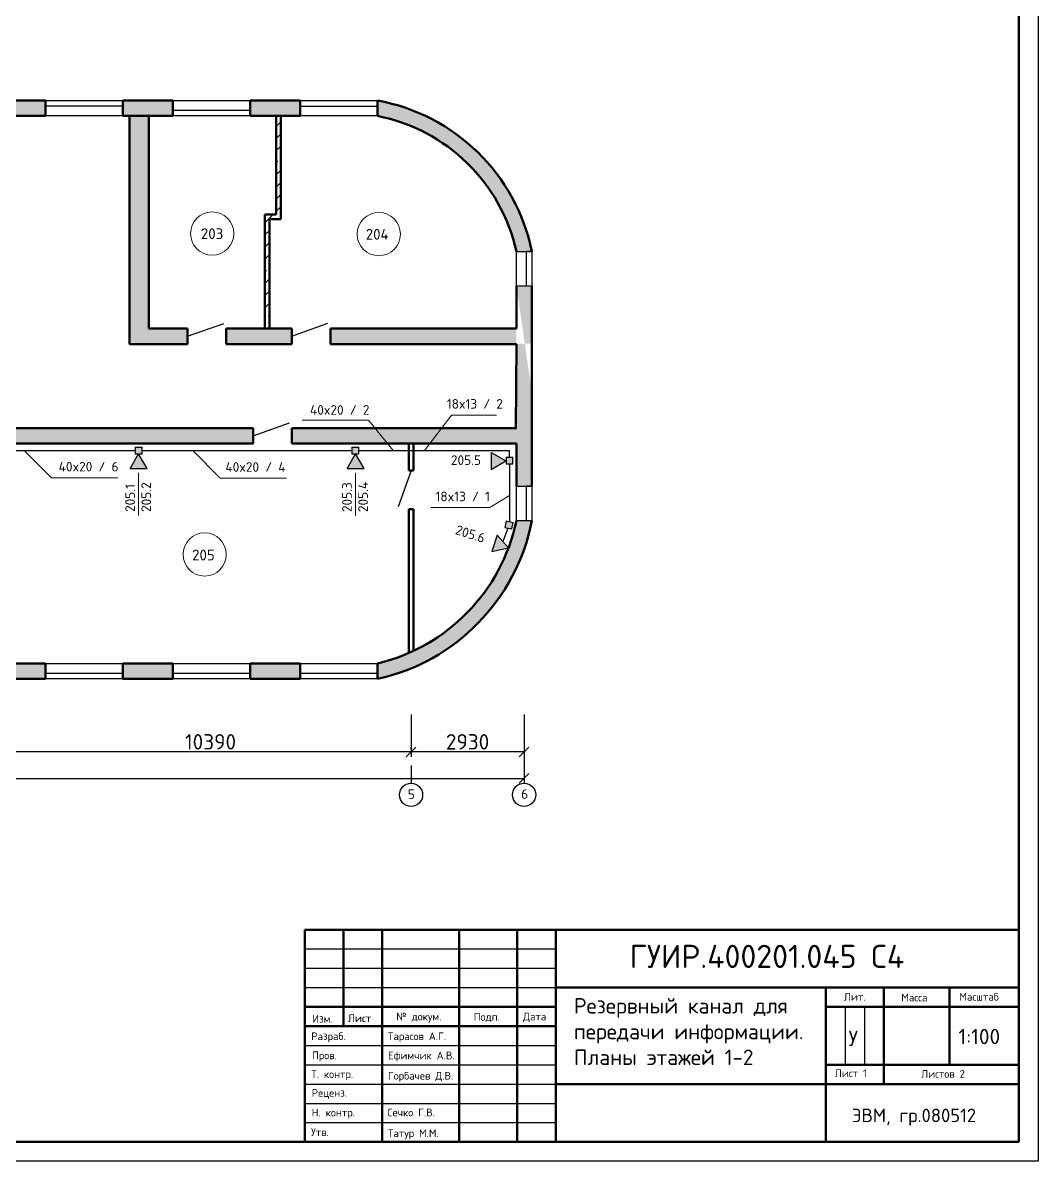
# Model space of a CAD drawing. Header units: millimetres. Extents: x -1090 to -245, y 2149 to 3399.
# Drawn here: x -512.4 to -249.3, y 2805.4 to 3100.4 of the extents above; entities that cross this region are included whole.
import ezdxf

# ---------------------------------------------------------------- set-up
doc = ezdxf.new("R2010")
doc.units = ezdxf.units.MM
for name, color, linetype, lineweight in [('LAN SKS', 200, 'Continuous', 25), ('lines', 246, 'Continuous', 9), ('Names', 40, 'Continuous', 13), ('NUM Room', 13, 'Continuous', 13), ('Окна', 2, 'Continuous', 30), ('Стенки', 3, 'Continuous', 50)]:
    doc.layers.add(name, color=color, linetype=linetype, lineweight=lineweight)
for name, color, linetype in [('Ramka', 7, 'Continuous'), ('rozetki', 7, 'Continuous'), ('размеры', 130, 'Continuous')]:
    doc.layers.add(name, color=color, linetype=linetype)
doc.styles.add('lenka', font='isocpeur.ttf')
doc.styles.get("Standard").update_dxf_attribs({"font": 'arial.ttf'})
doc.dimstyles.new('100', dxfattribs={"dimtxt": 4, "dimasz": 2.5, "dimexe": 1.25, "dimexo": 0.625, "dimtad": 1, "dimdec": 0, "dimlfac": 100, "dimtxsty": 'Standard', "dimblk": 'OBLIQUE', "dimcen": 2.5, "dimadec": 0, "dimazin": 0, "dimtfac": 1, "dimtdec": 0, "dimtmove": 0, "dimatfit": 3, "dimldrblk": 'OPEN90', "dimfxl": 1, "dimarcsym": 0})
pattern_1 = [(45, (0, 0), (-3.143089642374203, 3.143089642374203), []), (45, (3.143091, 0), (-3.143089642374203, 3.143089642374203), [5.556249999999999, -1.11125, 0, -1.11125])]

# ---------------------------------------------------------------- blocks, each defined once
blk = doc.blocks.new('_Oblique')
at = {"color": 0, "linetype": 'ByBlock', "lineweight": -2}
blk.add_line((-0.5, -0.5), (0.5, 0.5), dxfattribs=at)
blk = doc.blocks.new('*D19')
at = {"layer": 'размеры', "color": 0, "lineweight": -2, "transparency": 16777216}
for p, q in [((-411.8025666941303, 2921.186002931729), (-411.8025666941303, 2910.197823115777)), ((-515.6995158845057, 2912.072823115777), (-515.6995158845057, 2912.697823115777)), ((-411.8025666941303, 2911.447823115777), (-515.6995158845057, 2911.447823115777))]:
    blk.add_line(p, q, dxfattribs=at)
at = {"layer": 'размеры', "color": 0, "lineweight": -2, "transparency": 16777216, "xscale": 2.5, "yscale": 2.5, "zscale": 2.5, "rotation": 180}
blk.add_blockref('_Oblique', (-515.6995158845057, 2911.447823115777), dxfattribs=at)
at = {"layer": 'размеры', "color": 0, "lineweight": -2, "transparency": 16777216, "xscale": 2.5, "yscale": 2.5, "zscale": 2.5}
blk.add_blockref('_Oblique', (-411.8025666941303, 2911.447823115777), dxfattribs=at)
at = {"layer": 'размеры', "color": 0, "transparency": 16777216, "insert": (-463.751041289318, 2914.072823115777), "char_height": 4, "attachment_point": 5, "style": 'lenka'}
blk.add_mtext('10390', dxfattribs=at)
blk = doc.blocks.new('_Open90')
at = {"color": 0, "linetype": 'ByBlock', "lineweight": -2}
for p, q in [((0, 0), (-1, 0)), ((-0.5, 0.5), (0, 0)), ((0, 0), (-0.5, -0.5))]:
    blk.add_line(p, q, dxfattribs=at)
blk = doc.blocks.new('*D20')
at = {"layer": 'размеры', "color": 0, "lineweight": -2, "transparency": 16777216}
for p, q in [((-382.5025666941301, 2921.186002931729), (-382.5025666941301, 2910.197823115777)), ((-411.8025666941303, 2912.072823115777), (-411.8025666941303, 2912.697823115777)), ((-382.5025666941301, 2911.447823115777), (-411.8025666941303, 2911.447823115777))]:
    blk.add_line(p, q, dxfattribs=at)
at = {"layer": 'размеры', "color": 0, "lineweight": -2, "transparency": 16777216, "xscale": 2.5, "yscale": 2.5, "zscale": 2.5, "rotation": 180}
blk.add_blockref('_Oblique', (-411.8025666941303, 2911.447823115777), dxfattribs=at)
at = {"layer": 'размеры', "color": 0, "lineweight": -2, "transparency": 16777216, "xscale": 2.5, "yscale": 2.5, "zscale": 2.5}
blk.add_blockref('_Oblique', (-382.5025666941301, 2911.447823115777), dxfattribs=at)
at = {"layer": 'размеры', "color": 0, "transparency": 16777216, "insert": (-397.1525666941302, 2914.072823115777), "char_height": 4, "attachment_point": 5, "style": 'lenka'}
blk.add_mtext('2930', dxfattribs=at)
blk = doc.blocks.new('*D38')
at = {"layer": 'размеры', "color": 0, "lineweight": -2, "transparency": 16777216}
for p, q in [((-940.5025666941301, 2921.186002931729), (-940.5025666941301, 2903.338083906575)), ((-382.5025666941301, 2921.186002931729), (-382.5025666941301, 2903.338083906575)), ((-940.5025666941301, 2904.588083906575), (-382.5025666941301, 2904.588083906575))]:
    blk.add_line(p, q, dxfattribs=at)
at = {"layer": 'размеры', "color": 0, "lineweight": -2, "transparency": 16777216, "xscale": 2.5, "yscale": 2.5, "zscale": 2.5, "rotation": 180}
blk.add_blockref('_Oblique', (-940.5025666941301, 2904.588083906575), dxfattribs=at)
at = {"layer": 'размеры', "color": 0, "lineweight": -2, "transparency": 16777216, "xscale": 2.5, "yscale": 2.5, "zscale": 2.5}
blk.add_blockref('_Oblique', (-382.5025666941301, 2904.588083906575), dxfattribs=at)
at = {"layer": 'размеры', "color": 0, "transparency": 16777216, "insert": (-661.5025666941301, 2907.213083906575), "char_height": 4, "attachment_point": 5, "style": 'lenka'}
blk.add_mtext('55800', dxfattribs=at)

msp = doc.modelspace()

# ---------------------------------------------------------------- hatches: boundary and pattern name
at = {"ltscale": 60}
h = msp.add_hatch(dxfattribs=at)
h.set_pattern_fill('ANSI35', color=0, scale=0.7, style=0)
h.set_pattern_definition([(45, (0.08568033311530598, -0.1858010572241255), (-3.143089642374203, 3.143089642374203), []), (45, (3.228771333115333, -0.1858010572241255), (-3.143089642374203, 3.143089642374203), [5.556249999999999, -1.11125, 0, -1.11125])])
edge = h.paths.add_edge_path()
edge.add_line((-902.4168863610148, 3076.074043577796), (-902.4168863610148, 3080.074043577796))
edge.add_arc((-893.5317613610148, 3030.974043577796), 49.89744929618809, 100.2572301105515, 168.4390031005942)
edge.add_line((-942.4168863610157, 3040.974043577793), (-940.9168863610157, 3040.974043577793))
edge.add_line((-940.9168863610157, 3040.974043577793), (-938.4168863610148, 3040.974043577797))
edge.add_arc((-893.5556363610145, 3030.974043577796), 45.9622861872921, 101.11588012493479, 167.4336712769459, ccw=False)
h.paths.add_polyline_path([(-869.4168863610147, 3080.074043577796), (-882.4168863610148, 3080.074043577796), (-882.4168863610147, 3076.074043577796), (-869.4168863610148, 3076.074043577797)])
h.paths.add_polyline_path([(-836.4168863610147, 3080.074043577796), (-849.4168863610148, 3080.074043577796), (-849.4168863610147, 3076.074043577796), (-836.4168863610148, 3076.074043577797)])
h.paths.add_polyline_path([(-803.4168863610147, 3080.074043577796), (-816.4168863610149, 3080.074043577796), (-816.4168863610149, 3076.074043577796), (-803.4168863610148, 3076.074043577797)])
h.paths.add_polyline_path([(-770.4168863610148, 3080.074043577796), (-783.4168863610147, 3080.074043577797), (-783.4168863610148, 3076.074043577796), (-770.4168863610147, 3076.074043577796)])
h.paths.add_polyline_path([(-737.4168863610149, 3080.074043577796), (-750.4168863610149, 3080.074043577796), (-750.4168863610149, 3076.074043577796), (-737.4168863610148, 3076.074043577797)])
h.paths.add_polyline_path([(-704.4168863610148, 3080.074043577796), (-717.4168863610147, 3080.074043577797), (-717.4168863610149, 3076.074043577796), (-704.4168863610149, 3076.074043577797)])
h.paths.add_polyline_path([(-671.4168863610148, 3080.074043577796), (-684.4168863610147, 3080.074043577797), (-684.4168863610148, 3076.074043577796), (-671.4168863610147, 3076.074043577796)])
h.paths.add_polyline_path([(-638.4168863610148, 3080.074043577796), (-651.4168863610147, 3080.074043577797), (-651.4168863610148, 3076.074043577796), (-638.4168863610147, 3076.074043577796)])
h.paths.add_polyline_path([(-605.4168863610148, 3080.074043577796), (-618.4168863610148, 3080.074043577796), (-618.4168863610147, 3076.074043577796), (-605.4168863610148, 3076.074043577797)])
h.paths.add_polyline_path([(-539.4168863610148, 3080.074043577796), (-572.4168863610148, 3080.074043577796), (-585.4168863610148, 3080.074043577796), (-585.4168863610148, 3076.074043577796), (-582.4168863610148, 3076.074043577796), (-572.4168863610148, 3076.074043577796), (-539.4168863610148, 3076.074043577796)])
h.paths.add_polyline_path([(-506.4168863610148, 3080.074043577796), (-519.4168863610148, 3080.074043577796), (-519.4168863610148, 3076.074043577796), (-506.4168863610148, 3076.074043577796)])
h.paths.add_polyline_path([(-473.4168863610148, 3080.074043577796), (-486.4168863610148, 3080.074043577796), (-486.4168863610147, 3076.074043577796), (-473.4168863610148, 3076.074043577796)])
h.paths.add_polyline_path([(-440.4168863610148, 3080.074043577796), (-453.4168863610148, 3080.074043577796), (-453.4168863610148, 3076.074043577796), (-440.4168863610148, 3076.074043577796)])
edge = h.paths.add_edge_path()
edge.add_line((-420.4168863610148, 3080.074043577796), (-420.4168863610148, 3076.074043577796))
edge.add_arc((-429.2781363610152, 3030.974043577796), 45.96228618729209, 12.56632872305289, 78.88411987506498, ccw=False)
edge.add_line((-384.4168863610148, 3040.974043577796), (-380.4168863610148, 3040.974043577797))
edge.add_arc((-429.302011361015, 3030.974043577796), 49.89744929618809, 11.56099689941, 79.74276988944833)
h.paths.add_polyline_path([(-380.5025666941301, 3020.974043577796), (-380.4168863610148, 3020.974043577796), (-380.4168863610148, 3031.974043577797), (-384.4168863610148, 3031.974043577797), (-384.4168863610147, 3020.974043577795), (-432.6168863610146, 3020.974043577796), (-432.6168863610146, 3016.974043577796), (-380.5025666941301, 3017.252745163632), (-380.5025666941301, 3021.15984463502)], flags=17)
edge = h.paths.add_edge_path()
edge.add_line((-380.4168863610148, 2971.174043577797), (-381.9168863610148, 2971.174043577796))
edge.add_line((-381.9168863610148, 2971.174043577796), (-384.4168863610148, 2971.174043577796))
edge.add_arc((-431.7085530276815, 2981.174043577796), 48.33737411269993, 283.50918028841426, 348.0604689175695, ccw=False)
edge.add_line((-420.4168863610148, 2934.174043577796), (-420.416886361015, 2930.174043577796))
edge.add_arc((-431.6793863610153, 2981.174043577797), 52.22876512277552, 282.4529527938324, 348.9616859432564)
h.paths.add_polyline_path([(-440.4168863610148, 2934.174043577796), (-453.4168863610148, 2934.174043577796), (-453.4168863610148, 2930.174043577796), (-440.4168863610148, 2930.174043577796)])
h.paths.add_polyline_path([(-473.4168863610149, 2934.174043577795), (-486.4168863610148, 2934.174043577795), (-486.4168863610148, 2930.174043577797), (-473.4168863610149, 2930.174043577797)])
h.paths.add_polyline_path([(-506.4168863610148, 2934.174043577796), (-519.4168863610148, 2934.174043577796), (-519.4168863610148, 2930.174043577796), (-506.4168863610148, 2930.174043577796)])
h.paths.add_polyline_path([(-541.4168863610148, 2934.174043577795), (-554.4168863610147, 2934.174043577796), (-554.4168863610148, 2930.174043577796), (-541.4168863610147, 2930.174043577796)])
h.paths.add_polyline_path([(-574.4168863610148, 2934.174043577796), (-587.4168863610148, 2934.174043577796), (-587.4168863610148, 2930.174043577796), (-574.4168863610148, 2930.174043577796)])
h.paths.add_polyline_path([(-607.4168863610148, 2934.174043577796), (-611.4168863610148, 2934.174043577796), (-620.4168863610147, 2934.174043577796), (-620.4168863610148, 2930.174043577796), (-607.4168863610148, 2930.174043577796)])
h.paths.add_polyline_path([(-640.4168863610147, 2934.174043577796), (-653.4168863610148, 2934.174043577796), (-653.4168863610147, 2930.174043577796), (-640.4168863610148, 2930.174043577796)])
h.paths.add_polyline_path([(-673.4168863610148, 2934.174043577796), (-686.4168863610147, 2934.174043577796), (-686.4168863610148, 2930.174043577796), (-673.4168863610148, 2930.174043577796)])
h.paths.add_polyline_path([(-706.4168863610148, 2934.174043577795), (-719.4168863610148, 2934.174043577796), (-719.4168863610148, 2930.174043577796), (-706.4168863610147, 2930.174043577796)])
h.paths.add_polyline_path([(-739.4168863610149, 2934.174043577796), (-752.4168863610148, 2934.174043577796), (-752.4168863610148, 2930.174043577796), (-739.4168863610147, 2930.174043577796)])
h.paths.add_polyline_path([(-772.4168863610148, 2934.174043577795), (-785.4168863610148, 2934.174043577796), (-785.4168863610148, 2930.174043577796), (-772.4168863610147, 2930.174043577796)])
h.paths.add_polyline_path([(-805.4168863610147, 2934.174043577796), (-818.4168863610147, 2934.174043577796), (-818.4168863610149, 2930.174043577796), (-805.4168863610148, 2930.174043577797)])
h.paths.add_polyline_path([(-838.4168863610148, 2934.174043577796), (-851.4168863610147, 2934.174043577796), (-851.4168863610148, 2930.174043577796), (-838.4168863610148, 2930.174043577796)])
h.paths.add_polyline_path([(-871.4168863610148, 2934.174043577796), (-884.4168863610147, 2934.174043577796), (-884.4168863610148, 2930.174043577796), (-871.4168863610148, 2930.174043577796)])
edge = h.paths.add_edge_path()
edge.add_line((-938.4168863610148, 2971.174043577796), (-942.4168863610148, 2971.174043577796))
edge.add_arc((-890.5089916241733, 2981.174043577796), 52.86236407890796, 190.9043796654569, 254.7461321053236)
edge.add_line((-904.4168863610148, 2930.174043577796), (-904.4168863610148, 2932.174043577796))
edge.add_line((-904.4168863610148, 2932.174043577796), (-904.4168863610148, 2934.174043577796))
edge.add_arc((-890.4021804786619, 2981.174043577796), 49.04499955111487, 191.7647850316145, 253.39619653507282, ccw=False)
h.paths.add_polyline_path([(-442.7025666941299, 2995.174043577796), (-442.7025666941299, 2991.174043577796), (-384.4168863610148, 2991.174043577796), (-384.4168863610148, 2980.174043577796), (-380.4168863610148, 2980.174043577796), (-380.4168863610148, 3004.166944106408), (-384.5025666941301, 3032.159844635021), (-384.479780828291, 2995.35984463502)])
h.paths.add_polyline_path([(-872.3805007859482, 2995.174043577796), (-872.3805007859482, 2991.174043577796), (-814.8168863610153, 2991.174043577796), (-814.8168863610155, 2995.174043577796)])
h.paths.add_polyline_path([(-872.3805007859484, 2991.174043577796), (-872.3805007859482, 2995.174043577796), (-938.5084125728761, 2995.35984463502), (-938.5025666941301, 3032.159844635021), (-942.5025666941301, 3032.159844635021), (-942.4168863610149, 2980.174043577796), (-938.4168863610148, 2980.174043577796), (-938.4168863610149, 2991.174043577796)])
h = msp.add_hatch(dxfattribs=at)
h.set_pattern_fill('ANSI35', color=0, scale=0.7, style=0)
h.set_pattern_definition(pattern_1)
h.paths.add_polyline_path([(-818.4525666941298, 3021.15984463502), (-938.821995250024, 3021.15984463502), (-938.821995250024, 3017.15984463502), (-818.4525666941299, 3017.15984463502)])
h.paths.add_polyline_path([(-675.4095672920267, 3021.15984463502), (-707.9025666941307, 3021.15984463502), (-805.4525666941299, 3021.15984463502), (-805.4525666941299, 3017.15984463502), (-675.4095672920266, 3017.15984463502)])
h.paths.add_polyline_path([(-743.3859461756837, 2995.35984463502), (-799.9025666941307, 2995.35984463502), (-799.9025666941307, 2991.35199573776), (-775.1025666941305, 2991.35199573776), (-775.1025666941305, 2991.35984463502), (-773.9025666941307, 2991.35984463502), (-773.9025666941307, 2991.35199573776), (-743.3859461756838, 2991.35199573776)])
h.paths.add_polyline_path([(-694.4040149073707, 2995.359844635019), (-728.3859461756838, 2995.35984463502), (-728.3859461756838, 2991.345486210796), (-688.4054173171351, 2991.345486210796)])
h.paths.add_polyline_path([(-654.5976078491622, 2995.35984463502), (-694.4040149073705, 2995.35984463502), (-688.405417317136, 2991.345486210796), (-651.6020600785931, 2991.345486210796)])
h.paths.add_polyline_path([(-649.2806092487936, 3021.159844635019), (-662.4095672920267, 3021.159844635019), (-662.4095672920266, 3017.15984463502), (-649.2806092487936, 3017.159844635019)])
h.paths.add_polyline_path([(-635.5025666941302, 3021.15984463502), (-642.5025666941301, 3021.15984463502), (-649.2806092487936, 3021.15984463502), (-649.2806092487937, 3017.15984463502), (-635.5025666941301, 3017.15984463502)])
h.paths.add_polyline_path([(-646.0380189332927, 2995.35984463502), (-654.5976078491628, 2995.35984463502), (-651.6020600785929, 2991.345486210796), (-646.0380189332927, 2991.345486210796)])
h.paths.add_polyline_path([(-641.8025666941304, 2995.35984463502), (-646.0380189332927, 2995.35984463502), (-646.0380189332927, 2991.345486210796), (-641.8025666941303, 2991.345486210797)])
h.paths.add_polyline_path([(-599.5025666941301, 3021.15984463502), (-625.5025666941301, 3021.15984463502), (-625.5025666941301, 3017.15984463502), (-599.5025666941301, 3017.15984463502)])
h.paths.add_polyline_path([(-568.1632589810571, 2995.35984463502), (-582.5025666941301, 2995.35984463502), (-628.8025666941303, 2995.35984463502), (-628.8025666941303, 2991.35984463502), (-569.5025666941301, 2991.35984463502), (-562.1861169759593, 2991.35984463502)])
h.paths.add_polyline_path([(-554.114920551905, 3025.15984463502), (-557.114920551905, 3025.15984463502), (-557.114920551905, 3022.15984463502), (-575.5025666941301, 3022.15984463502), (-575.5025666941301, 3076.25984463502), (-582.5025666941301, 3076.25984463502), (-582.5025666941301, 3021.15984463502), (-589.5025666941301, 3021.15984463502), (-589.5025666941301, 3017.15984463502), (-554.114920551905, 3017.15984463502)])
h.paths.add_polyline_path([(-452.7025666941299, 2995.35984463502), (-503.5025666941301, 2995.35984463502), (-536.5025666941301, 2995.35984463502), (-568.1632589810574, 2995.35984463502), (-562.1861169759603, 2991.35984463502), (-552.5025666941301, 2991.35984463502), (-536.5025666941301, 2991.35984463502), (-503.5025666941301, 2991.35984463502), (-452.7025666941299, 2991.35984463502), (-452.7025666941299, 2993.35984463502)])
h.paths.add_polyline_path([(-554.114920551905, 3043.85984463502), (-557.114920551905, 3043.85984463502), (-557.114920551905, 3040.85984463502), (-557.114920551905, 3036.65984463502), (-554.114920551905, 3036.65984463502)], flags=17)
h.paths.add_polyline_path([(-554.1149205519051, 3061.85984463502), (-557.114920551905, 3061.85984463502), (-557.114920551905, 3058.85984463502), (-557.114920551905, 3055.35984463502), (-554.114920551905, 3055.35984463502)], flags=17)
h.paths.add_polyline_path([(-554.114920551905, 3076.25984463502), (-557.1149205519049, 3076.259844635019), (-557.1149205519049, 3073.35984463502), (-554.114920551905, 3073.35984463502)], flags=17)
h.paths.add_polyline_path([(-479.7025666941299, 3076.25984463502), (-484.7025666941299, 3076.25984463502), (-484.7025666941299, 3017.15984463502), (-469.7025666941299, 3017.159844635019), (-469.7025666941308, 3021.159844635019), (-479.7025666941299, 3021.15984463502)])
h.paths.add_polyline_path([(-442.7025666941298, 3021.15984463502), (-459.7025666941299, 3021.15984463502), (-459.7025666941299, 3017.15984463502), (-442.7025666941299, 3017.15984463502)])
h = msp.add_hatch(dxfattribs=at)
h.set_pattern_fill('ANSI35', color=0, scale=0.7, style=0)
h.set_pattern_definition(pattern_1)
h.paths.add_polyline_path([(-448.5025666941301, 3049.50984463502), (-445.5025666941301, 3049.509844635019), (-445.5025666941301, 3076.25984463502), (-446.7025666941299, 3076.25984463502), (-446.7025666941299, 3050.70984463502), (-449.7025666941299, 3050.709844635021), (-449.7025666941299, 3048.70984463502), (-449.70256669413, 3021.15984463502), (-448.5025666941302, 3021.15984463502)])
at = {"layer": 'rozetki'}
h = msp.add_hatch(color=0, dxfattribs=at)
h.paths.add_polyline_path([(-769.318922819979, 3067.701306151418), (-769.318922819979, 3069.445239506069), (-771.1190886530576, 3069.445239506069), (-771.1190886530585, 3067.701306151418)])
h.paths.add_polyline_path([(-769.249702625063, 3033.214562212464), (-769.249702625063, 3034.958495567114), (-771.049868458138, 3034.958495567114), (-771.0498684581435, 3033.214562212464)])
h.paths.add_polyline_path([(-728.90751596258, 3023.748467094766), (-730.7076817956568, 3023.748467094766), (-730.7076817956568, 3022.004533740115), (-728.90751596258, 3022.004533740115)])
h.paths.add_polyline_path([(-711.3254819641452, 3073.633230080474), (-711.3254819641461, 3075.377163435125), (-713.1256477972238, 3075.377163435125), (-713.125647797222, 3073.633230080474)])
h.paths.add_polyline_path([(-678.5124394563854, 3075.363761070696), (-678.5124394563854, 3073.619827716045), (-676.7122736233077, 3073.619827716045), (-676.7122736233077, 3075.363761070696)])
h.paths.add_polyline_path([(-648.3912748220546, 3052.650463988241), (-650.1914406551305, 3052.650463988241), (-650.1914406551305, 3050.906530633591), (-648.3912748220546, 3050.906530633591)])
h.paths.add_polyline_path([(-653.6776555986944, 2978.002839032664), (-655.4778214317712, 2978.002839032664), (-655.477821431773, 2976.258905678013), (-653.6776555986953, 2976.258905678013)])
h.paths.add_polyline_path([(-690.3021473690842, 2990.420538913444), (-692.102313202161, 2990.420538913444), (-692.102313202161, 2988.676605558793), (-690.3021473690833, 2988.676605558793)])
h.paths.add_polyline_path([(-772.1941159833113, 2988.696665948229), (-772.1941159833104, 2990.440599302879), (-773.9942818163881, 2990.440599302879), (-773.994281816389, 2988.696665948229)])
h.paths.add_polyline_path([(-773.9973875581954, 2936.99479783093), (-775.7975533912713, 2936.994797830931), (-775.797553391275, 2935.250864476279), (-773.9973875581945, 2935.250864476279)])
h.paths.add_polyline_path([(-745.0859743021365, 2937.02023513063), (-746.8861401352142, 2937.02023513063), (-746.8861401352142, 2935.276301775979), (-745.0859743021356, 2935.276301775979)])
h.paths.add_polyline_path([(-711.5524667010695, 2935.267980265449), (-711.5524667010695, 2937.0119136201), (-713.3526325341463, 2937.0119136201), (-713.3526325341463, 2935.267980265449)])
h.paths.add_polyline_path([(-624.5164041412945, 2988.471742151432), (-626.3165699743722, 2988.471742151432), (-626.3165699743722, 2986.727808796782), (-624.5164041412945, 2986.727808796782)])
h.paths.add_polyline_path([(-527.3708499829318, 2990.432031864026), (-529.1710158160085, 2990.432031864026), (-529.1710158160085, 2988.688098509375), (-527.3708499829318, 2988.688098509375)])
h.paths.add_polyline_path([(-518.6136754412873, 2951.304209385495), (-518.6136754412873, 2953.048142740146), (-520.4138412743641, 2953.048142740146), (-520.413841274365, 2951.304209385495)])
h.paths.add_polyline_path([(-481.4803531938196, 2990.453305880656), (-483.2805190268955, 2990.453305880656), (-483.2805190268946, 2988.709372526005), (-481.4803531938169, 2988.709372526005)])
h.paths.add_polyline_path([(-425.3000924368698, 2990.41970653412), (-427.1002582699466, 2990.41970653412), (-427.1002582699475, 2988.675773179469), (-425.3000924368698, 2988.675773179469)])
h.paths.add_polyline_path([(-385.3911494574177, 2987.855013658979), (-387.1913152904945, 2987.855013658979), (-387.1913152904945, 2986.111080304328), (-385.3911494574168, 2986.111080304328)])
h.paths.add_polyline_path([(-385.3640878652259, 2970.948629704561), (-387.1276934612533, 2971.309589990797), (-387.4773782910088, 2969.601074826889), (-385.7137726949813, 2969.240114540653)])
h = msp.add_hatch(color=0, dxfattribs=at)
h.paths.add_polyline_path([(-765.4951807464286, 3070.757293945), (-769.3013983445089, 3068.57882673219), (-765.4951807464304, 3066.341359527034)])
h.paths.add_polyline_path([(-765.4259605515126, 3036.270550006045), (-769.2321781495921, 3034.092082793235), (-765.4259605515126, 3031.85461558808)])
h.paths.add_polyline_path([(-727.5868567981634, 3027.561663292856), (-732.0027912161268, 3027.561663292856), (-729.8243240033189, 3023.755445694779)])
h.paths.add_polyline_path([(-712.2278552114158, 3073.630887881683), (-714.4063224242236, 3069.824670283607), (-709.9903880062602, 3069.824670283606)])
h.paths.add_polyline_path([(-677.6146468705783, 3073.617485517253), (-679.7931140833871, 3069.811267919177), (-675.3771796654219, 3069.811267919177)])
h.paths.add_polyline_path([(-650.1998804203358, 3051.689392014815), (-654.0060980184135, 3053.867859227625), (-654.0060980184126, 3049.451924809659)])
h.paths.add_polyline_path([(-771.0514925224898, 2977.993630978913), (-774.8577101205692, 2975.815163766103), (-771.0514925224907, 2973.577696560948)])
h.paths.add_polyline_path([(-772.8939382973822, 2949.763439095442), (-776.7001558954616, 2947.584971882632), (-772.8939382973813, 2945.347504677477)])
h.paths.add_polyline_path([(-743.7653151377208, 2940.83343132872), (-748.1812495556851, 2940.83343132872), (-746.0027823428745, 2937.027213730644)])
h.paths.add_polyline_path([(-710.2318075366529, 2940.82510981819), (-714.6477419546172, 2940.82510981819), (-712.4692747418085, 2937.018892220115)])
h.paths.add_polyline_path([(-655.4764472215165, 2951.342105633529), (-659.2826648195951, 2953.520572846339), (-659.2826648195942, 2949.104638428374)])
h.paths.add_polyline_path([(-655.4862611969775, 2977.041767059238), (-659.2924787950551, 2979.220234272047), (-659.2924787950542, 2974.804299854082)])
h.paths.add_polyline_path([(-691.2045206163539, 2988.674263360001), (-693.3829878291626, 2984.868045761926), (-688.9670534111983, 2984.868045761925)])
h.paths.add_polyline_path([(-602.3774220502137, 2989.014660677946), (-604.5558892630224, 2985.20844307987), (-600.1399548450581, 2985.20844307987)])
h.paths.add_polyline_path([(-570.271211604756, 2988.689249153872), (-572.4496788175647, 2984.883031555796), (-568.0337443996004, 2984.883031555796)])
h.paths.add_polyline_path([(-528.2732232302023, 2988.685756310584), (-530.4516904430111, 2984.879538712507), (-526.035756025045, 2984.879538712507)])
h.paths.add_polyline_path([(-520.4222810395695, 2952.087070766719), (-524.2284986376471, 2954.265537979529), (-524.2284986376471, 2949.849603561564)])
h.paths.add_polyline_path([(-482.3827264410875, 2988.707030327213), (-484.5611936538971, 2984.900812729137), (-480.145259235931, 2984.900812729137)])
h.paths.add_polyline_path([(-426.2024656841413, 2988.673430980677), (-428.3809328969483, 2984.867213382601), (-423.9649984789839, 2984.867213382601)])
h.paths.add_polyline_path([(-391.0059726537766, 2989.072408898362), (-391.0059726537766, 2984.656474480397), (-387.1997550556989, 2986.893941685553)])
h.paths.add_polyline_path([(-389.4964250180046, 2967.634180032687), (-390.8608959174526, 2963.434335279803), (-386.5495814604119, 2964.386238400166)])

# ---------------------------------------------------------------- linework, layer by layer
at = {"color": 0}
for p, q in [((-469.7025666941299, 3019.15984463502), (-460.2837457988471, 3022.519281037542)), ((-442.7025666941299, 3019.15984463502), (-433.3130364204017, 3022.60029827353)), ((-452.7025666941299, 2993.35984463502), (-443.2868825791911, 2996.728062657608)), ((-411.8025666941303, 2984.35984463502), (-415.1606493441714, 2974.940541002824))]:
    msp.add_line(p, q, dxfattribs=at)
at = {"layer": 'LAN SKS', "color": 0}
for p, q in [((-527.3708499829327, 2989.56766382391), (-483.2805190268946, 2989.56766382391)), ((-481.4803531938178, 2989.56766382391), (-427.1002582699466, 2989.56766382391)), ((-425.3000924368698, 2989.56766382391), (-386.2805498660919, 2989.56766382391)), ((-386.2805498660919, 2987.855013658979), (-386.2805498660919, 2989.56766382391)), ((-386.2912323739574, 2986.111080304328), (-386.2912323739547, 2971.138390016054)), ((-386.7201523720896, 2969.446092054633), (-387.9790072700698, 2965.961717894429))]:
    msp.add_line(p, q, dxfattribs=at)
at = {"layer": 'lines', "color": 0}
for p, q in [((-440.0175042221381, 2997.471693014828), (-422.8464080770973, 2997.471693014828)), ((-422.8464080770973, 2997.471693014828), (-416.4433907747989, 2989.56766382391)), ((-401.2709884277774, 2998.801786312539), (-408.3382104683396, 2989.56766382391)), ((-401.17827365829, 2998.709140839906), (-389.6261189422776, 2998.709140839906)), ((-504.9708578935169, 2982.46104411575), (-512.068826094026, 2989.615375765914)), ((-461.2708972707551, 2982.413332173746), (-468.3688654712641, 2989.56766382391)), ((-482.3679182060259, 2972.710275887121), (-482.3679182060259, 2983.786381192326)), ((-426.187657449078, 2972.676676540586), (-426.187657449078, 2983.75278184579)), ((-504.9708578935169, 2982.46104411575), (-487.7997617484762, 2982.46104411575)), ((-461.2708972707551, 2982.413332173746), (-444.0998011257143, 2982.413332173746)), ((-391.4199072298252, 2974.777667497541), (-386.2643857614512, 2977.906913963815)), ((-406.6424222563746, 2974.777667497541), (-391.4199072298252, 2974.777667497541))]:
    msp.add_line(p, q, dxfattribs=at)
at = {"layer": 'NUM Room', "color": 0}
for centre in [(-463.3052855584237, 3045.793554690409), (-420.1544925639346, 3045.64826361471), (-465.259073500074, 2962.631255229297)]:
    msp.add_circle(centre, 5.6, dxfattribs=at)
at = {"layer": 'Ramka', "color": 0, "linetype": 'Continuous'}
for p, q in [((-249.3192246753933, 3399.389938863979), (-249.3192246753933, 2805.389938863979)), ((-249.3192246753933, 2805.389938863979), (-1090.319224675393, 2805.389938863979))]:
    msp.add_line(p, q, dxfattribs=at)
at = {"layer": 'Ramka', "color": 0, "lineweight": 50}
for p, q in [((-254.3192246753933, 3394.389938863979), (-254.3192246753933, 2810.389938863979)), ((-439.3192246753933, 2865.389938863981), (-439.3192246753933, 2810.389938863979)), ((-439.3192246753933, 2865.389938863981), (-254.3192246753933, 2865.389938863979)), ((-439.3192246753933, 2865.389938863981), (-439.3192246753933, 2810.389938863979)), ((-429.3192246753933, 2865.389938863979), (-429.3192246753933, 2840.389938863979)), ((-419.3192246753933, 2865.389938863979), (-419.3192246753933, 2810.389938863979)), ((-399.3192246753933, 2865.389938863979), (-399.3192246753933, 2810.389938863979)), ((-384.3192246753933, 2865.389938863979), (-384.3192246753933, 2810.389938863979)), ((-374.3192246753933, 2865.389938863979), (-374.3192246753933, 2810.389938863979)), ((-374.3192246753933, 2850.389938863979), (-254.3192246753933, 2850.389938863979)), ((-304.3192246753933, 2850.389938863979), (-304.3192246753933, 2810.389938863979)), ((-289.3192246753933, 2850.389938863979), (-289.3192246753933, 2825.389938863979)), ((-272.3192246753933, 2830.38993886398), (-272.3192246753933, 2850.389938863979)), ((-439.3192246753933, 2845.389938863979), (-374.3192246753933, 2845.389938863979)), ((-304.3192246753933, 2845.38993886398), (-254.3192246753933, 2845.389938863979)), ((-439.3192246753933, 2840.389938863979), (-374.3192246753933, 2840.38993886398)), ((-304.3192246753933, 2830.389938863979), (-254.3192246753933, 2830.389938863979)), ((-374.3192246753933, 2825.389938863979), (-254.3192246753933, 2825.389938863979)), ((-254.3192246753933, 2810.389938863979), (-1070.319224675393, 2810.389938863979))]:
    msp.add_line(p, q, dxfattribs=at)
at = {"layer": 'Ramka', "color": 0}
for p, q in [((-439.3192246753933, 2860.389938863979), (-374.3192246753933, 2860.389938863979)), ((-439.3192246753933, 2855.389938863979), (-374.3192246753933, 2855.389938863979)), ((-439.3192246753933, 2850.389938863979), (-374.3192246753933, 2850.389938863979)), ((-439.3192246753933, 2835.389938863979), (-374.3192246753933, 2835.389938863979)), ((-439.3192246753933, 2830.389938863979), (-374.3192246753933, 2830.389938863979)), ((-439.3192246753933, 2825.389938863979), (-374.3192246753933, 2825.389938863979)), ((-439.3192246753933, 2820.389938863979), (-374.3192246753933, 2820.389938863979)), ((-439.3192246753933, 2815.389938863979), (-374.3192246753933, 2815.389938863979))]:
    msp.add_line(p, q, dxfattribs=at)
at = {"layer": 'Ramka', "color": 0, "linetype": 'Continuous', "ltscale": 0.8}
for p, q in [((-299.3192246753933, 2845.38993886398), (-299.3192246753933, 2830.389938863979)), ((-299.3192246753933, 2845.38993886398), (-294.3192246753933, 2845.38993886398)), ((-294.3192246753933, 2845.38993886398), (-294.3192246753933, 2830.389938863979))]:
    msp.add_line(p, q, dxfattribs=at)
at = {"layer": 'rozetki', "color": 0}
for p, q in [((-484.5611936538962, 2984.900812729137), (-482.3827264410875, 2988.707030327213)), ((-483.2805190268946, 2990.453305880656), (-483.2805190268946, 2988.709399416932)), ((-483.2805190268946, 2990.453305880656), (-481.4803531938178, 2990.453305880656)), ((-483.2805190268973, 2988.709372526005), (-481.4803531938178, 2988.709372526005)), ((-480.1452592359319, 2984.900812729137), (-482.3827264410875, 2988.707030327213)), ((-481.4803531938178, 2988.709372526005), (-481.4803531938178, 2990.453305880656)), ((-428.3809328969483, 2984.867213382601), (-426.2024656841395, 2988.673430980677)), ((-427.1002582699466, 2990.41970653412), (-427.1002582699466, 2988.675800070396)), ((-427.1002582699466, 2990.41970653412), (-425.3000924368698, 2990.41970653412)), ((-427.1002582699493, 2988.675773179469), (-425.3000924368698, 2988.675773179469)), ((-423.9649984789839, 2984.867213382601), (-426.2024656841395, 2988.673430980677)), ((-425.3000924368698, 2988.675773179469), (-425.3000924368698, 2990.41970653412)), ((-391.0059726537766, 2989.072408898363), (-391.0059726537766, 2984.656474480397)), ((-391.0059726537766, 2989.072408898363), (-387.1997550556989, 2986.893941685553)), ((-391.0059726537766, 2984.656474480397), (-387.1997550556989, 2986.893941685553)), ((-387.1913152904945, 2987.855013658979), (-387.1913152904945, 2986.111107195255)), ((-387.1913152904945, 2987.855013658979), (-385.3911494574177, 2987.855013658979)), ((-387.1913152904972, 2986.111080304328), (-385.3911494574177, 2986.111080304328)), ((-385.3911494574177, 2986.111080304328), (-385.3911494574177, 2987.855013658979)), ((-484.5611936538962, 2984.900812729137), (-480.1452592359319, 2984.900812729137)), ((-428.3809328969483, 2984.867213382601), (-423.9649984789839, 2984.867213382601)), ((-387.1276934612533, 2971.309589990797), (-387.477372898974, 2969.601101171678)), ((-387.1276934612533, 2971.309589990797), (-385.3640878652259, 2970.948629704561)), ((-385.7137726949813, 2969.240114540653), (-385.3640878652259, 2970.948629704561)), ((-387.4773782910106, 2969.60107482689), (-385.7137726949813, 2969.240114540653)), ((-389.4964250180055, 2967.634180032687), (-390.8608959174526, 2963.434335279803)), ((-389.4964250180055, 2967.634180032687), (-386.549581460411, 2964.386238400166)), ((-390.8608959174526, 2963.434335279803), (-386.549581460411, 2964.386238400166))]:
    msp.add_line(p, q, dxfattribs=at)
at = {"layer": 'Окна', "color": 0}
for p, q in [((-506.5025666941301, 3080.25984463502), (-486.5025666941301, 3080.25984463502)), ((-473.5025666941301, 3080.25984463502), (-453.5025666941301, 3080.25984463502)), ((-440.5025666941301, 3080.25984463502), (-420.5025666941301, 3080.25984463502)), ((-486.5025666941301, 3078.75984463502), (-506.5025666941301, 3078.75984463502)), ((-473.5025666941301, 3077.75984463502), (-453.5025666941301, 3077.75984463502)), ((-440.5025666941301, 3078.75984463502), (-420.5025666941301, 3078.75984463502)), ((-486.5025666941301, 3076.25984463502), (-506.5025666941301, 3076.25984463502)), ((-453.5025666941301, 3076.25984463502), (-473.5025666941301, 3076.25984463502)), ((-420.5025666941301, 3076.25984463502), (-440.5025666941301, 3076.25984463502)), ((-384.5025666941301, 3041.15984463502), (-380.5025666941301, 3041.159844635021)), ((-384.5025666941301, 3032.159844635021), (-384.5025666941301, 3041.15984463502)), ((-380.5025666941301, 3041.15984463502), (-382.0025666941301, 3041.15984463502)), ((-382.0025666941301, 3041.15984463502), (-382.0025666941301, 3032.159844635021)), ((-380.5025666941301, 3041.159844635021), (-380.5025666941301, 3032.159844635021)), ((-380.5025666941301, 3032.159844635021), (-384.5025666941301, 3032.159844635021)), ((-384.5025666941301, 2971.35984463502), (-384.5025666941301, 2980.35984463502)), ((-384.5025666941301, 2980.35984463502), (-380.5025666941301, 2980.35984463502)), ((-380.5025666941301, 2980.35984463502), (-382.0025666941301, 2980.35984463502)), ((-382.0025666941301, 2980.35984463502), (-382.0025666941274, 2971.35984463502)), ((-380.5025666941301, 2980.35984463502), (-380.5025666941301, 2971.359844635021)), ((-380.5025666941301, 2971.35984463502), (-384.5025666941301, 2971.35984463502)), ((-380.5025666941301, 2971.359844635021), (-382.0025666941301, 2971.35984463502)), ((-506.5025666941301, 2934.35984463502), (-486.5025666941301, 2934.35984463502)), ((-473.5025666941301, 2934.35984463502), (-453.5025666941301, 2934.35984463502)), ((-440.5025666941301, 2934.35984463502), (-420.5025666941301, 2934.35984463502)), ((-506.5025666941301, 2931.85984463502), (-486.5025666941301, 2931.85984463502)), ((-486.5025666941301, 2930.35984463502), (-506.5025666941301, 2930.35984463502)), ((-473.5025666941301, 2931.85984463502), (-453.5025666941301, 2931.85984463502)), ((-453.5025666941301, 2930.35984463502), (-473.5025666941301, 2930.35984463502)), ((-440.5025666941301, 2931.85984463502), (-420.5025666941301, 2931.85984463502)), ((-420.5025666941301, 2930.35984463502), (-440.5025666941301, 2930.35984463502))]:
    msp.add_line(p, q, dxfattribs=at)
at = {"layer": 'размеры', "color": 0}
for p, q in [((-411.8025666941303, 2907.945362268613), (-411.8025666941303, 2903.338083906575)), ((-382.5025666941301, 2907.945362268613), (-382.5025666941301, 2903.338083906575))]:
    msp.add_line(p, q, dxfattribs=at)
for centre in [(-411.8025666941303, 2900.338083906575), (-382.5025666941301, 2900.338083906575)]:
    msp.add_circle(centre, 3, dxfattribs=at)
at = {"layer": 'Стенки', "color": 0}
for p, q in [((-506.5025666941301, 3080.25984463502), (-519.5025666941301, 3080.25984463502)), ((-506.5025666941301, 3076.25984463502), (-506.5025666941301, 3080.25984463502)), ((-486.5025666941301, 3080.25984463502), (-486.5025666941301, 3076.25984463502)), ((-473.5025666941301, 3080.25984463502), (-486.5025666941301, 3080.25984463502)), ((-473.5025666941301, 3076.25984463502), (-473.5025666941301, 3080.25984463502)), ((-453.5025666941301, 3080.25984463502), (-453.5025666941301, 3076.25984463502)), ((-453.5025666941301, 3080.25984463502), (-440.5025666941301, 3080.25984463502)), ((-440.5025666941301, 3076.25984463502), (-440.5025666941301, 3080.25984463502)), ((-420.5025666941301, 3078.25984463502), (-420.5025666941301, 3080.25984463502)), ((-420.5025666941301, 3080.25984463502), (-420.5025666941301, 3076.25984463502)), ((-519.5025666941301, 3076.25984463502), (-506.5025666941301, 3076.25984463502)), ((-486.5025666941301, 3076.25984463502), (-473.5025666941301, 3076.25984463502)), ((-484.7025666941299, 3076.25984463502), (-484.7025666941299, 3017.15984463502)), ((-479.7025666941299, 3021.15984463502), (-479.7025666941299, 3076.25984463502)), ((-476.7025666941299, 3076.25984463502), (-477.9025666941297, 3076.25984463502)), ((-453.5025666941301, 3076.25984463502), (-440.5025666941301, 3076.25984463502)), ((-446.5025666941301, 3076.25984463502), (-447.7025666941299, 3076.25984463502)), ((-445.5025666941301, 3076.25984463502), (-446.7025666941299, 3076.25984463502)), ((-445.5025666941301, 3076.25984463502), (-446.7025666941299, 3076.25984463502)), ((-446.7025666941299, 3076.25984463502), (-446.7025666941299, 3050.70984463502)), ((-445.5025666941301, 3049.50984463502), (-445.5025666941301, 3076.25984463502)), ((-446.7025666941299, 3050.70984463502), (-449.7025666941299, 3050.709844635021)), ((-449.7025666941299, 3050.709844635021), (-449.7025666941299, 3048.70984463502)), ((-449.7025666941299, 3048.70984463502), (-449.70256669413, 3021.15984463502)), ((-448.5025666941302, 3021.15984463502), (-448.5025666941301, 3049.50984463502)), ((-448.5025666941301, 3049.50984463502), (-445.5025666941301, 3049.50984463502)), ((-448.5025666941301, 3021.15984463502), (-448.5025666941301, 3048.70984463502)), ((-384.5025666941301, 3032.159844635021), (-384.5025666941301, 3021.15984463502)), ((-380.5025666941301, 3032.159844635021), (-380.5025666941301, 3021.15984463502)), ((-469.7025666941308, 3021.159844635019), (-479.7025666941299, 3021.15984463502)), ((-469.7025666941299, 3017.15984463502), (-469.7025666941308, 3021.15984463502)), ((-442.7025666941299, 3021.15984463502), (-459.7025666941308, 3021.15984463502)), ((-447.7025666941299, 3021.15984463502), (-459.7025666941308, 3021.15984463502)), ((-449.7025666941299, 3021.15984463502), (-459.7025666941299, 3021.15984463502)), ((-459.7025666941299, 3021.15984463502), (-459.7025666941299, 3017.15984463502)), ((-442.7025666941299, 3021.15984463502), (-442.7025666941299, 3017.15984463502)), ((-384.5025666941301, 3021.15984463502), (-432.7025666941299, 3021.15984463502)), ((-432.7025666941299, 3017.15984463502), (-432.7025666941299, 3021.15984463502)), ((-416.7025666941299, 3021.15984463502), (-431.6025666941296, 3021.15984463502)), ((-380.5025666941301, 3021.15984463502), (-380.5025666941301, 2991.35984463502)), ((-484.7025666941299, 3017.15984463502), (-469.7025666941299, 3017.159844635019)), ((-459.7025666941299, 3017.15984463502), (-442.7025666941299, 3017.15984463502)), ((-432.7025666941299, 3017.15984463502), (-384.5025666941301, 3017.15984463502)), ((-384.5025666941301, 3017.15984463502), (-406.4025666941297, 3017.15984463502)), ((-384.5025666941301, 3017.15984463502), (-384.6402507017765, 2995.35984463502)), ((-536.5025666941301, 2995.35984463502), (-503.5025666941301, 2995.35984463502)), ((-503.5025666941301, 2995.35984463502), (-452.7025666941299, 2995.35984463502)), ((-452.7025666941299, 2995.35984463502), (-452.7025666941299, 2993.35984463502)), ((-442.7025666941299, 2995.35984463502), (-384.479780828291, 2995.35984463502)), ((-442.7025666941299, 2995.35984463502), (-442.7025666941299, 2991.35984463502)), ((-406.4025666941297, 2995.35984463502), (-407.6025666941296, 2995.35984463502)), ((-452.7025666941299, 2993.35984463502), (-452.7025666941299, 2991.35984463502)), ((-503.5025666941301, 2991.35984463502), (-536.5025666941301, 2991.35984463502)), ((-508.5025666941301, 2991.35984463502), (-509.7025666941299, 2991.35984463502)), ((-452.7025666941299, 2991.35984463502), (-503.5025666941301, 2991.35984463502)), ((-486.1025666941305, 2991.35984463502), (-484.9025666941307, 2991.35984463502)), ((-384.5025666941301, 2991.35984463502), (-442.7025666941299, 2991.35984463502)), ((-412.4025666941297, 2984.35984463502), (-412.4025666941297, 2991.35984463502)), ((-384.5025666941301, 2991.35984463502), (-411.2025666941299, 2991.35984463502)), ((-411.2025666941299, 2991.35984463502), (-411.2025666941299, 2984.35984463502)), ((-384.5025666941301, 2991.35984463502), (-384.5025666941301, 2980.35984463502)), ((-380.5025666941301, 2991.35984463502), (-380.5025666941301, 2980.35984463502)), ((-412.4025666941297, 2984.35984463502), (-411.2025666941299, 2984.35984463502)), ((-412.4025666941297, 2937.105981857549), (-412.4025666941288, 2974.35984463502)), ((-411.2025666941299, 2974.35984463502), (-412.4025666941297, 2974.35984463502)), ((-411.2025666941299, 2974.35984463502), (-411.2025666941308, 2937.637919401778)), ((-506.5025666941301, 2934.35984463502), (-519.5025666941301, 2934.35984463502)), ((-506.5025666941301, 2930.35984463502), (-506.5025666941301, 2934.35984463502)), ((-473.5025666941301, 2934.35984463502), (-486.5025666941301, 2934.35984463502)), ((-486.5025666941301, 2934.35984463502), (-486.5025666941301, 2930.35984463502)), ((-486.5025666941301, 2934.35984463502), (-485.3025666941303, 2934.35984463502)), ((-485.5025666941301, 2934.35984463502), (-486.1025666941305, 2934.35984463502)), ((-473.5025666941301, 2930.35984463502), (-473.5025666941301, 2934.35984463502)), ((-440.5025666941301, 2934.35984463502), (-453.5025666941301, 2934.35984463502)), ((-453.5025666941301, 2934.35984463502), (-453.5025666941301, 2930.35984463502)), ((-440.5025666941301, 2930.35984463502), (-440.5025666941301, 2934.35984463502)), ((-420.5025666941301, 2930.35984463502), (-420.5025666941301, 2934.35984463502)), ((-519.5025666941301, 2930.35984463502), (-506.5025666941301, 2930.35984463502)), ((-486.5025666941301, 2930.35984463502), (-473.5025666941301, 2930.35984463502)), ((-453.5025666941301, 2930.35984463502), (-440.5025666941301, 2930.35984463502))]:
    msp.add_line(p, q, dxfattribs=at)
for centre, radius, start, end in [((-429.3876916941299, 3031.15984463502), 49.89744929618786, 11.56099689940612, 79.74276988943697), ((-429.36381669413, 3031.15984463502), 45.9622861872918, 12.56632872302824, 78.88411987506265), ((-431.7942333607971, 2981.35984463502), 48.33737411269995, 283.5091802884244, 348.0604689175483), ((-431.7650666941299, 2981.35984463502), 52.22876512277492, 282.4529527938124, 348.9616859432517)]:
    msp.add_arc(centre, radius, start, end, dxfattribs=at)

# ---------------------------------------------------------------- texts
at = {"color": 7, "attachment_point": 1, "style": 'lenka'}
for s, insert, char_height, width in [('ГУИР.400201.045 С4', (-355.1567872890228, 2861.474541957348), 6, 89.20450030195934), ('\\pt36,64;Резервный канал для передачи информации.\\PПланы этажей 1-2', (-369.6121815917068, 2847.66248845388), 4, 75.40264570260842)]:
    msp.add_mtext(s, dxfattribs=dict(at, insert=insert, char_height=char_height, width=width))
at = {"layer": 'Names', "color": 0, "char_height": 2.5, "attachment_point": 1, "style": 'lenka'}
for s, insert, width in [('40x20 / 2', (-437.9750902793021, 3001.331563541106), 15.29268413836326), ('18x13 / 2', (-402.5294919762582, 3002.89582517826), 14.98725697233385), ('40x20 / 6', (-503.0847485796221, 2986.630027568343), 15.05684937491969), ('40x20 / 4', (-459.879691889917, 2986.546236235312), 15.17736169628188), ('205.5', (-401.4701216814883, 2988.330864272938), 2.647152946283313), ('18x13 / 1', (-405.4490847496199, 2978.909957808637), 14.56837276566876)]:
    msp.add_mtext(s, dxfattribs=dict(at, insert=insert, width=width))
at = {"layer": 'Names', "color": 0, "char_height": 2.5, "width": 2.647152946283313, "attachment_point": 1, "style": 'lenka'}
for s, insert, rotation in [('205.1\\P205.2', (-485.824931377063, 2973.642715811136), 90), ('205.3\\P205.4', (-429.644670620115, 2973.6091164646), 90), ('205.6', (-399.7469544608784, 2970.345190465307), 342.0017446170408)]:
    msp.add_mtext(s, dxfattribs=dict(at, insert=insert, rotation=rotation))
at = {"layer": 'NUM Room', "color": 0, "char_height": 2.8, "attachment_point": 1, "style": 'lenka'}
for s, insert, width in [('203', (-466.249573874552, 3047.146031101939), 8.844195445127117), ('204', (-423.5335733779584, 3046.994118115535), 8.170648734901624), ('205', (-468.5130701818043, 2963.871044532034), 8.664284736732952)]:
    msp.add_mtext(s, dxfattribs=dict(at, insert=insert, width=width))
at = {"layer": 'Ramka', "color": 0, "attachment_point": 1, "style": 'lenka'}
for s, insert, char_height, width in [('Лит.', (-299.6532719236311, 2849.010231779075), 2, 13.20006349174946), ('Масса', (-284.791756787894, 2848.812870033657), 2, 13.20006349174946), ('Масштаб', (-269.7624730326279, 2849.005691221389), 2, 13.20006349174946), ('Изм.', (-437.3838344177675, 2843.307666073663), 2, 13.20006349174946), ('Лист', (-428.1454360249591, 2843.449756769473), 2, 13.20006349174946), ('№ докум.', (-415.6380699043293, 2843.875854555262), 2, 13.20006349174946), ('Подп.', (-395.5557211722553, 2843.803859263427), 2, 13.20006349174946), ('Дата', (-382.7850584610496, 2843.887914255606), 2, 6.136698499317871), ('Разраб.', (-437.6579098003785, 2838.76323017595), 2, 13.20006349174946), ('Тарасов А.Г.', (-417.7699932873475, 2838.763622354636), 2, 18.36741457728658), ('У', (-298.4393024019464, 2839.211648738555), 4, 13.05976789406486), ('1:100', (-269.9760728100082, 2839.709151734576), 4, 15.7546414285207), ('Пров.', (-437.4621218050888, 2833.817177157593), 2, 13.20006349174946), ('Ефимчик А.В.', (-417.7699932873475, 2833.793707441951), 2, 17.09994753600768), ('Т. контр.', (-437.6603084814305, 2828.962649929678), 2, 13.20006349174946), ('Горбачев Д.В.', (-417.7699932873438, 2828.539794154367), 2, 17.78243111121174), ('Лист 1', (-302.0248374489602, 2829.194479824136), 2, 13.20006349174946), ('Листов 2', (-279.6581274149539, 2829.012169025213), 2, 15.7546414285207), ('Реценз.', (-437.5313359206084, 2824.085175891038), 2, 13.20006349174946), ('Н. контр.', (-437.5491522110206, 2818.99093161952), 2, 13.20006349174946), ('Сечко Г.В.', (-417.9121238304469, 2819.02594881872), 2, 13.20006349174946), ('ЭВМ, гр.080512 ', (-297.6150535372908, 2819.014828374176), 3.5, 58.872306464742), ('Утв.', (-437.6835304950728, 2813.94139571831), 2, 13.20006349174946), ('Татур М.М.', (-417.7699932873475, 2813.630031986147), 2, 14.37003042389733)]:
    msp.add_mtext(s, dxfattribs=dict(at, insert=insert, char_height=char_height, width=width))
at = {"layer": 'размеры', "color": 0, "char_height": 2.5, "attachment_point": 1, "style": 'lenka'}
for s, insert in [('5', (-412.6429348971624, 2901.732406161267)), ('6', (-383.2575386647268, 2901.792033405208))]:
    msp.add_mtext(s, dxfattribs=dict(at, insert=insert))

# ---------------------------------------------------------------- dimensions: what is measured, and where the dimension line sits
at = {"layer": 'размеры', "color": 0}
for base, p1, p2, override, picture, middle in [((-382.5025666941301, 2904.588083906575), (-940.5025666941301, 2921.811002931729), (-382.5025666941301, 2921.811002931729), {"dimlfac": 100, "dimtxsty": 'lenka', "dimtmove": 0, "dimtolj": 0}, '*D38', (-661.5025666941301, 2907.213083906575)), ((-515.6995158845057, 2911.447823115777), (-411.8025666941303, 2921.811002931729), (-515.6995158845057, 2911.447823115777), {"dimtxsty": 'lenka'}, '*D19', (-463.751041289318, 2914.072823115777)), ((-411.8025666941303, 2911.447823115777), (-382.5025666941301, 2921.811002931729), (-411.8025666941303, 2911.447823115777), {"dimtxsty": 'lenka'}, '*D20', (-397.1525666941302, 2914.072823115777))]:
    dim = msp.add_linear_dim(base=base, p1=p1, p2=p2, dimstyle='100', override=override, dxfattribs=at)
    dim.commit()
    dim.dimension.update_dxf_attribs({"geometry": picture, "text_midpoint": middle})

doc.saveas('drawing.dxf')
